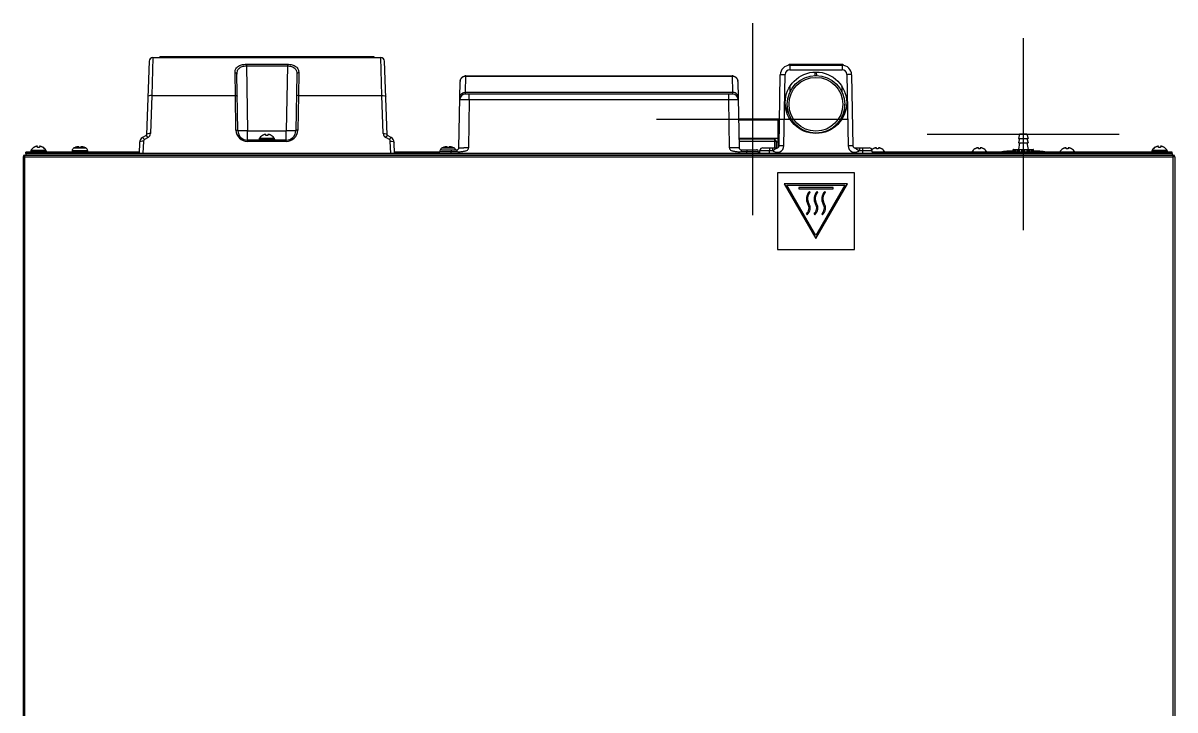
# Model space of a CAD drawing. Header units: millimetres. Extents: x 341 to 4391, y 324 to 2971.
# Drawn here: x 2703 to 3303, y 682 to 1040 of the extents above; entities that cross this region are included whole.
import ezdxf

# ---------------------------------------------------------------- set-up
doc = ezdxf.new("R2010")
doc.units = ezdxf.units.MM
doc.header["$LTSCALE"] = 256.666667
doc.layers.get('0').update_dxf_attribs({"linetype": 'CONTINUOUS'})
doc.layers.add('ASSI', color=7, linetype='CONTINUOUS')
doc.layers.add('GEOM', color=7, linetype='CONTINUOUS')

msp = doc.modelspace()

# ---------------------------------------------------------------- linework, layer by layer
at = {"color": 1}
for p, q in [((3083.06, 1039.75), (3083.06, 939.75)), ((3033.06, 989.75), (3133.06, 989.75))]:
    msp.add_line(p, q, dxfattribs=at)
at = {"color": 4}
for p, q in [((3224.06, 1031.95), (3224.06, 931.95)), ((3174.06, 981.95), (3274.06, 981.95))]:
    msp.add_line(p, q, dxfattribs=at)
at = {"color": 7, "linetype": 'Continuous'}
for p, q in [((3102.06, 1018.25), (3130.06, 1018.25)), ((3101.06, 992.74), (3101.06, 997.45)), ((3131.06, 992.74), (3131.06, 997.45)), ((2827.76, 981.19), (2827.76, 981.23)), ((2829.56, 981.19), (2829.56, 981.74)), ((2830.56, 981.74), (2830.56, 981.19)), ((2832.36, 981.23), (2832.36, 981.19)), ((2708.76, 974.99), (2708.76, 975.03)), ((2710.56, 974.99), (2710.56, 975.54)), ((2711.56, 975.54), (2711.56, 974.99)), ((2713.36, 975.03), (2713.36, 974.99)), ((2730.17, 974.94), (2730.17, 974.96)), ((2732.17, 974.94), (2732.17, 975.29)), ((2733.17, 975.29), (2733.17, 974.94)), ((2735.17, 974.96), (2735.17, 974.94)), ((2921.94, 974.94), (2921.94, 974.96)), ((2923.94, 974.94), (2923.94, 975.29)), ((2924.94, 975.29), (2924.94, 974.94)), ((2926.94, 974.96), (2926.94, 974.94)), ((3145.76, 974.19), (3145.76, 974.23)), ((3147.56, 974.19), (3147.56, 974.74)), ((3148.56, 974.74), (3148.56, 974.19)), ((3150.36, 974.23), (3150.36, 974.19)), ((3198.86, 974.19), (3198.86, 974.23)), ((3200.66, 974.19), (3200.66, 974.74)), ((3201.66, 974.74), (3201.66, 974.19)), ((3203.46, 974.23), (3203.46, 974.19)), ((3218.81, 973.45), (3218.86, 973.45)), ((3218.86, 972.55), (3218.86, 973.45)), ((3218.91, 973.95), (3229.21, 973.95)), ((3219.18, 972.55), (3219.18, 973.45)), ((3219.18, 973.45), (3219.93, 973.45)), ((3219.93, 972.55), (3219.93, 973.45)), ((3220.81, 972.55), (3220.81, 973.45)), ((3220.81, 973.45), (3222.11, 973.45)), ((3221.31, 972.55), (3221.31, 973.45)), ((3222.11, 972.55), (3222.11, 973.45)), ((3223.31, 972.55), (3223.31, 973.45)), ((3223.31, 973.45), (3224.81, 973.45)), ((3224.81, 972.55), (3224.81, 973.45)), ((3226, 972.55), (3226, 973.45)), ((3226, 973.45), (3227.3, 973.45)), ((3226.8, 972.55), (3226.8, 973.45)), ((3227.3, 972.55), (3227.3, 973.45)), ((3228.18, 972.55), (3228.18, 973.45)), ((3228.18, 973.45), (3228.93, 973.45)), ((3228.93, 972.55), (3228.93, 973.45)), ((3229.25, 972.55), (3229.25, 973.45)), ((3229.25, 973.45), (3229.31, 973.45)), ((3244.66, 974.19), (3244.66, 974.23)), ((3246.46, 974.19), (3246.46, 974.74)), ((3247.46, 974.74), (3247.46, 974.19)), ((3249.26, 974.23), (3249.26, 974.19)), ((3292.76, 974.99), (3292.76, 975.03)), ((3294.56, 974.99), (3294.56, 975.54)), ((3295.56, 975.54), (3295.56, 974.99)), ((3297.36, 975.03), (3297.36, 974.99)), ((2703.06, 970.15), (2703.06, 421.75)), ((2703.96, 970.15), (2703.06, 970.15)), ((2703.25, 970.6), (2703.83, 970.15)), ((2703.96, 970.6), (2703.96, 970.95)), ((2703.96, 970.05), (2703.96, 970.6)), ((2704.06, 970.95), (3302.06, 970.95)), ((3302.16, 970.6), (3302.16, 970.95)), ((3302.16, 970.05), (3302.16, 970.6)), ((3303.06, 970.15), (3302.16, 970.15)), ((3302.87, 970.6), (3302.28, 970.15)), ((3303.06, 970.15), (3303.06, 421.75))]:
    msp.add_line(p, q, dxfattribs=at)
at = {"color": 9, "linetype": 'Continuous'}
for p, q in [((3218.81, 973.85), (3229.31, 973.85)), ((2703.96, 421.85), (2703.96, 970.05)), ((2703.96, 970.05), (3302.16, 970.05)), ((3302.16, 421.85), (3302.16, 970.05))]:
    msp.add_line(p, q, dxfattribs=at)
at = {"color": 7, "linetype": 'Continuous'}
for radius in [15, 14]:
    msp.add_circle((3116.06, 997.45), radius, dxfattribs=at)
at = {"color": 9, "linetype": 'Continuous'}
for centre, radius, start, end in [((3838, 982.22), 735.89, 178.09044, 178.32911), ((2437.92, 983.59), 692.07, 1.66333, 1.91712)]:
    msp.add_arc(centre, radius, start, end, dxfattribs=at)
at = {"color": 7, "linetype": 'Continuous'}
for centre, radius, start, end in [((2830.25, 977.13), 4.8, 121.37271, 149.69882), ((2830.24, 977.14), 4.75, 118.9687, 121.53408), ((2830.24, 977.14), 4.75, 118.00738, 118.96837), ((2830.24, 977.15), 4.75, 116.68125, 118.00741), ((2830.24, 977.15), 4.74, 115.54022, 116.6812), ((2830.24, 977.15), 4.74, 114.57218, 115.5402), ((2830.23, 977.16), 4.73, 113.31747, 114.5722), ((2830.23, 977.16), 4.73, 112.54738, 113.31738), ((2830.23, 977.17), 4.72, 111.00254, 112.54756), ((2830.23, 977.18), 4.72, 110.5181, 111.00225), ((2830.22, 977.19), 4.7, 108.46559, 110.51874), ((2830.22, 977.21), 4.68, 107.37727, 108.46505), ((2830.21, 977.22), 4.67, 106.39488, 107.37721), ((2830.2, 977.25), 4.64, 104.31758, 106.39637), ((2829.31, 979.75), 2.01, 95.2585, 97.27409), ((2829.31, 979.77), 1.98, 94.60089, 95.25577), ((2829.31, 979.79), 1.97, 93.21665, 94.6016), ((2829.31, 979.8), 1.96, 92.37652, 93.21587), ((2829.31, 979.8), 1.95, 91.15446, 92.37669), ((2829.31, 979.81), 1.95, 90.19954, 91.15407), ((2829.31, 979.81), 1.95, 89.07411, 90.19949), ((2829.31, 979.81), 1.95, 88.00369, 89.07382), ((2829.31, 979.8), 1.96, 86.97715, 88.00366), ((2829.3, 979.79), 1.97, 85.71404, 86.97664), ((2829.3, 979.78), 1.98, 84.86274, 85.71439), ((2829.3, 979.75), 2.01, 82.72561, 84.85983), ((2830.06, 977.44), 3.79, 92.54894, 97.59936), ((2830.06, 977.45), 3.77, 90.00003, 92.54498), ((2830.06, 977.45), 3.77, 87.45502, 89.99997), ((2830.05, 977.44), 3.79, 82.40064, 87.45106), ((2830.81, 979.75), 2.01, 95.14015, 97.27441), ((2830.81, 979.78), 1.98, 94.28565, 95.13722), ((2830.81, 979.79), 1.97, 93.0233, 94.28602), ((2830.81, 979.8), 1.96, 91.99641, 93.02279), ((2830.81, 979.81), 1.95, 90.92611, 91.99638), ((2830.81, 979.81), 1.95, 88.84587, 90.92582), ((2830.81, 979.8), 1.96, 87.62337, 88.84548), ((2830.81, 979.8), 1.96, 86.78409, 87.62352), ((2830.8, 979.79), 1.97, 85.39843, 86.78331), ((2830.8, 979.77), 1.98, 84.74422, 85.39913), ((2830.8, 979.75), 2.01, 82.72591, 84.7415), ((2829.91, 977.25), 4.64, 73.60363, 75.68242), ((2829.9, 977.22), 4.67, 72.62279, 73.60512), ((2829.9, 977.21), 4.68, 71.53495, 72.62273), ((2829.89, 977.19), 4.7, 69.48126, 71.53441), ((2829.89, 977.18), 4.72, 68.99775, 69.4819), ((2829.88, 977.17), 4.72, 67.45244, 68.99746), ((2829.88, 977.16), 4.73, 66.68262, 67.45262), ((2829.88, 977.16), 4.73, 65.4278, 66.68253), ((2829.88, 977.15), 4.74, 64.45979, 65.42782), ((2829.87, 977.15), 4.74, 63.3188, 64.45978), ((2829.87, 977.15), 4.75, 61.99259, 63.31875), ((2829.87, 977.14), 4.75, 61.03163, 61.99262), ((2829.87, 977.14), 4.75, 58.46592, 61.0313), ((2829.86, 977.13), 4.8, 30.30118, 58.62729), ((2711.25, 970.93), 4.8, 121.37271, 149.69882), ((2711.25, 970.13), 4.8, 148.13241, 149.69882), ((2711.24, 970.94), 4.75, 118.9687, 121.53408), ((2711.24, 970.94), 4.75, 118.00738, 118.96837), ((2711.24, 970.95), 4.75, 116.68125, 118.00741), ((2711.24, 970.95), 4.74, 115.54022, 116.6812), ((2711.24, 970.95), 4.74, 114.57218, 115.5402), ((2711.23, 970.96), 4.73, 113.31747, 114.5722), ((2711.23, 970.96), 4.73, 112.54738, 113.31738), ((2711.23, 970.97), 4.72, 111.00254, 112.54756), ((2711.23, 970.98), 4.72, 110.5181, 111.00225), ((2711.22, 970.99), 4.7, 108.46559, 110.51874), ((2711.22, 971.01), 4.68, 107.37727, 108.46505), ((2711.21, 971.02), 4.67, 106.39488, 107.37721), ((2711.2, 971.05), 4.64, 104.31758, 106.39637), ((2710.31, 973.55), 2.01, 95.2585, 97.27409), ((2710.31, 973.57), 1.98, 94.60089, 95.25577), ((2710.31, 973.59), 1.97, 93.21665, 94.6016), ((2710.31, 973.6), 1.96, 92.37652, 93.21587), ((2710.31, 973.6), 1.95, 91.15446, 92.37669), ((2710.31, 973.61), 1.95, 90.19954, 91.15407), ((2710.31, 973.61), 1.95, 89.07411, 90.19949), ((2710.31, 973.61), 1.95, 88.00369, 89.07382), ((2710.31, 973.6), 1.96, 86.97715, 88.00366), ((2710.3, 973.59), 1.97, 85.71404, 86.97664), ((2710.3, 973.58), 1.98, 84.86274, 85.71439), ((2710.3, 973.55), 2.01, 82.72561, 84.85983), ((2711.06, 971.24), 3.79, 92.54894, 97.59936), ((2711.06, 971.25), 3.77, 90.00003, 92.54498), ((2711.06, 971.25), 3.77, 87.45502, 89.99997), ((2711.05, 971.24), 3.79, 82.40064, 87.45106), ((2711.81, 973.55), 2.01, 95.14015, 97.27441), ((2711.81, 973.58), 1.98, 94.28565, 95.13722), ((2711.81, 973.59), 1.97, 93.0233, 94.28602), ((2711.81, 973.6), 1.96, 91.99641, 93.02279), ((2711.81, 973.61), 1.95, 90.92611, 91.99638), ((2711.81, 973.61), 1.95, 88.84587, 90.92582), ((2711.81, 973.6), 1.96, 87.62337, 88.84548), ((2711.81, 973.6), 1.96, 86.78409, 87.62352), ((2711.8, 973.59), 1.97, 85.39843, 86.78331), ((2711.8, 973.57), 1.98, 84.74422, 85.39913), ((2711.8, 973.55), 2.01, 82.72591, 84.7415), ((2710.91, 971.05), 4.64, 73.60363, 75.68242), ((2710.9, 971.02), 4.67, 72.62279, 73.60512), ((2710.9, 971.01), 4.68, 71.53495, 72.62273), ((2710.89, 970.99), 4.7, 69.48126, 71.53441), ((2710.89, 970.98), 4.72, 68.99775, 69.4819), ((2710.88, 970.97), 4.72, 67.45244, 68.99746), ((2710.88, 970.96), 4.73, 66.68262, 67.45262), ((2710.88, 970.96), 4.73, 65.4278, 66.68253), ((2710.88, 970.95), 4.74, 64.45979, 65.42782), ((2710.87, 970.95), 4.74, 63.3188, 64.45978), ((2710.87, 970.95), 4.75, 61.99259, 63.31875), ((2710.87, 970.94), 4.75, 61.03163, 61.99262), ((2710.87, 970.94), 4.75, 58.46592, 61.0313), ((2710.86, 970.93), 4.8, 30.30118, 58.62729), ((2710.86, 970.13), 4.8, 30.30118, 31.86759), ((2732.47, 968.35), 7, 109.18209, 114.71985), ((2732.48, 968.33), 7.01, 107.69317, 109.25902), ((2732.48, 968.32), 7.01, 106.13375, 107.69307), ((2732.48, 968.32), 7.02, 105.78051, 106.13384), ((2732.48, 968.31), 7.02, 104.57482, 105.78041), ((2732.48, 968.31), 7.03, 103.98489, 104.57486), ((2732.48, 968.3), 7.04, 103.01082, 103.98483), ((2732.49, 968.29), 7.04, 102.26817, 103.01081), ((2732.49, 968.28), 7.05, 101.43865, 102.26815), ((2732.49, 968.27), 7.07, 100.57741, 101.43855), ((2732.49, 968.25), 7.09, 99.86399, 100.57747), ((2732.5, 968.23), 7.11, 98.84339, 99.86368), ((2732.5, 968.2), 7.14, 98.29635, 98.84367), ((2732.51, 968.14), 7.19, 96.74647, 98.29478), ((2731.91, 971.1), 4.2, 91.66856, 93.38244), ((2731.92, 971.04), 4.25, 91.11085, 91.67167), ((2731.92, 971.02), 4.27, 89.97131, 91.11038), ((2731.92, 971.02), 4.28, 89.1489, 89.97222), ((2731.92, 971.04), 4.26, 88.28562, 89.1489), ((2731.92, 971.1), 4.2, 86.61741, 88.28838), ((2732.67, 967.79), 7.17, 91.32939, 93.99594), ((2732.67, 967.77), 7.18, 88.66967, 91.33033), ((2732.67, 967.79), 7.17, 86.00406, 88.67061), ((2733.41, 971.1), 4.2, 91.71163, 93.38258), ((2733.42, 971.04), 4.26, 90.85108, 91.71439), ((2733.42, 971.02), 4.28, 90.0278, 90.85108), ((2733.42, 971.02), 4.27, 88.88961, 90.02871), ((2733.42, 971.04), 4.25, 88.32833, 88.88913), ((2733.42, 971.1), 4.2, 86.61756, 88.33145), ((2732.82, 968.14), 7.19, 81.70522, 83.25353), ((2732.83, 968.2), 7.14, 81.15633, 81.70364), ((2732.83, 968.23), 7.11, 80.13631, 81.15662), ((2732.84, 968.25), 7.09, 79.42253, 80.13601), ((2732.84, 968.27), 7.07, 78.56145, 79.42259), ((2732.84, 968.28), 7.05, 77.73185, 78.56135), ((2732.84, 968.29), 7.04, 76.98919, 77.73183), ((2732.85, 968.3), 7.04, 76.01517, 76.98918), ((2732.85, 968.31), 7.03, 75.42514, 76.01511), ((2732.85, 968.31), 7.02, 74.21959, 75.42518), ((2732.85, 968.32), 7.02, 73.86616, 74.21949), ((2732.85, 968.32), 7.01, 72.30693, 73.86625), ((2732.85, 968.33), 7.01, 70.74098, 72.30683), ((2732.87, 968.35), 7, 65.28015, 70.81791), ((2924.24, 968.35), 7, 109.18209, 114.71985), ((2924.25, 968.33), 7.01, 107.69317, 109.25902), ((2924.25, 968.32), 7.01, 106.13375, 107.69307), ((2924.25, 968.32), 7.02, 105.78051, 106.13384), ((2924.25, 968.31), 7.02, 104.57482, 105.78041), ((2924.25, 968.31), 7.03, 103.98489, 104.57486), ((2924.25, 968.3), 7.04, 103.01082, 103.98483), ((2924.26, 968.29), 7.04, 102.26817, 103.01081), ((2924.26, 968.28), 7.05, 101.43865, 102.26815), ((2924.26, 968.27), 7.07, 100.57741, 101.43855), ((2924.26, 968.25), 7.09, 99.86399, 100.57747), ((2924.27, 968.23), 7.11, 98.84339, 99.86368), ((2924.27, 968.2), 7.14, 98.29635, 98.84367), ((2924.28, 968.14), 7.19, 96.74647, 98.29478), ((2923.68, 971.1), 4.2, 91.66856, 93.38244), ((2923.69, 971.04), 4.25, 91.11085, 91.67167), ((2923.69, 971.02), 4.27, 89.97131, 91.11038), ((2923.69, 971.02), 4.28, 89.1489, 89.97222), ((2923.69, 971.04), 4.26, 88.28562, 89.1489), ((2923.69, 971.1), 4.2, 86.61741, 88.28838), ((2924.44, 967.79), 7.17, 91.32939, 93.99594), ((2924.44, 967.77), 7.18, 88.66967, 91.33033), ((2924.44, 967.79), 7.17, 86.00406, 88.67061), ((2925.18, 971.1), 4.2, 91.71163, 93.38258), ((2925.19, 971.04), 4.26, 90.85108, 91.71439), ((2925.19, 971.02), 4.28, 90.0278, 90.85108), ((2925.19, 971.02), 4.27, 88.88961, 90.02871), ((2925.19, 971.04), 4.25, 88.32833, 88.88913), ((2925.19, 971.1), 4.2, 86.61756, 88.33145), ((2924.59, 968.14), 7.19, 81.70522, 83.25353), ((2924.6, 968.2), 7.14, 81.15633, 81.70364), ((2924.6, 968.23), 7.11, 80.13631, 81.15662), ((2924.61, 968.25), 7.09, 79.42253, 80.13601), ((2924.61, 968.27), 7.07, 78.56145, 79.42259), ((2924.61, 968.28), 7.05, 77.73185, 78.56135), ((2924.61, 968.29), 7.04, 76.98919, 77.73183), ((2924.62, 968.3), 7.04, 76.01517, 76.98918), ((2924.62, 968.31), 7.03, 75.42514, 76.01511), ((2924.62, 968.31), 7.02, 74.21959, 75.42518), ((2924.62, 968.32), 7.02, 73.86616, 74.21949), ((2924.62, 968.32), 7.01, 72.30693, 73.86625), ((2924.62, 968.33), 7.01, 70.74098, 72.30683), ((2924.64, 968.35), 7, 65.28015, 70.81791), ((3148.24, 970.14), 4.75, 118.9687, 121.53408), ((3148.24, 970.14), 4.75, 118.00738, 118.96837), ((3148.24, 970.15), 4.75, 116.68125, 118.00741), ((3148.24, 970.15), 4.74, 115.54022, 116.6812), ((3148.24, 970.15), 4.74, 114.57218, 115.5402), ((3148.23, 970.16), 4.73, 113.31747, 114.5722), ((3148.23, 970.16), 4.73, 112.54738, 113.31738), ((3148.23, 970.17), 4.72, 111.00254, 112.54756), ((3148.23, 970.18), 4.72, 110.5181, 111.00225), ((3148.22, 970.19), 4.7, 108.46559, 110.51874), ((3148.22, 970.21), 4.68, 107.37727, 108.46505), ((3148.21, 970.22), 4.67, 106.39488, 107.37721), ((3148.2, 970.25), 4.64, 104.31758, 106.39637), ((3147.31, 972.75), 2.01, 95.14015, 97.27441), ((3147.31, 972.78), 1.98, 94.28565, 95.13722), ((3147.31, 972.79), 1.97, 93.0233, 94.28602), ((3147.31, 972.8), 1.96, 91.99641, 93.02279), ((3147.31, 972.81), 1.95, 90.92611, 91.99638), ((3147.31, 972.81), 1.95, 88.84587, 90.92582), ((3147.31, 972.8), 1.96, 87.62337, 88.84548), ((3147.31, 972.8), 1.96, 86.78409, 87.62352), ((3147.3, 972.79), 1.97, 85.39843, 86.78331), ((3147.3, 972.77), 1.98, 84.74422, 85.39913), ((3147.3, 972.75), 2.01, 82.72591, 84.7415), ((3148.06, 970.43), 3.79, 95.07778, 97.59878), ((3148.06, 970.44), 3.78, 94.20458, 95.07688), ((3148.06, 970.45), 3.78, 92.54233, 94.20473), ((3148.06, 970.45), 3.77, 87.4579, 92.5421), ((3148.06, 970.45), 3.78, 85.79527, 87.45767), ((3148.05, 970.44), 3.78, 84.92312, 85.79542), ((3148.05, 970.43), 3.79, 82.40122, 84.92222), ((3148.81, 972.75), 2.01, 95.2585, 97.27409), ((3148.81, 972.77), 1.98, 94.60089, 95.25577), ((3148.81, 972.79), 1.97, 93.21665, 94.6016), ((3148.81, 972.8), 1.96, 92.37652, 93.21587), ((3148.81, 972.8), 1.95, 91.15446, 92.37669), ((3148.81, 972.81), 1.95, 90.19954, 91.15407), ((3148.81, 972.81), 1.95, 89.07411, 90.19949), ((3148.81, 972.81), 1.95, 88.00369, 89.07382), ((3148.81, 972.8), 1.96, 86.97715, 88.00366), ((3148.8, 972.79), 1.97, 85.71404, 86.97664), ((3148.8, 972.78), 1.98, 84.86274, 85.71439), ((3148.8, 972.75), 2.01, 82.72561, 84.85983), ((3147.91, 970.25), 4.64, 73.60363, 75.68242), ((3147.9, 970.22), 4.67, 72.62279, 73.60512), ((3147.9, 970.21), 4.68, 71.53495, 72.62273), ((3147.89, 970.19), 4.7, 69.48126, 71.53441), ((3147.89, 970.18), 4.72, 68.99775, 69.4819), ((3147.88, 970.17), 4.72, 67.45244, 68.99746), ((3147.88, 970.16), 4.73, 66.68262, 67.45262), ((3147.88, 970.16), 4.73, 65.4278, 66.68253), ((3147.88, 970.15), 4.74, 64.45979, 65.42782), ((3147.87, 970.15), 4.74, 63.3188, 64.45978), ((3147.87, 970.15), 4.75, 61.99259, 63.31875), ((3147.87, 970.14), 4.75, 61.03163, 61.99262), ((3147.87, 970.14), 4.75, 58.46592, 61.0313), ((3201.35, 970.13), 4.8, 121.37271, 149.69882), ((3201.34, 970.14), 4.75, 118.9687, 121.53408), ((3201.34, 970.14), 4.75, 118.00738, 118.96837), ((3201.34, 970.15), 4.75, 116.68125, 118.00741), ((3201.34, 970.15), 4.74, 115.54022, 116.6812), ((3201.34, 970.15), 4.74, 114.57218, 115.5402), ((3201.33, 970.16), 4.73, 113.31747, 114.5722), ((3201.33, 970.16), 4.73, 112.54738, 113.31738), ((3201.33, 970.17), 4.72, 111.00254, 112.54756), ((3201.33, 970.18), 4.72, 110.5181, 111.00225), ((3201.32, 970.19), 4.7, 108.46559, 110.51874), ((3201.32, 970.21), 4.68, 107.37727, 108.46505), ((3201.31, 970.22), 4.67, 106.39488, 107.37721), ((3201.3, 970.25), 4.64, 104.31758, 106.39637), ((3200.41, 972.75), 2.01, 95.2585, 97.27409), ((3200.41, 972.77), 1.98, 94.60089, 95.25577), ((3200.41, 972.79), 1.97, 93.21665, 94.6016), ((3200.41, 972.8), 1.96, 92.37652, 93.21587), ((3200.41, 972.8), 1.95, 91.15446, 92.37669), ((3200.41, 972.81), 1.95, 90.19954, 91.15407), ((3200.41, 972.81), 1.95, 89.07411, 90.19949), ((3200.41, 972.81), 1.95, 88.00369, 89.07382), ((3200.41, 972.8), 1.96, 86.97715, 88.00366), ((3200.4, 972.79), 1.97, 85.71404, 86.97664), ((3200.4, 972.78), 1.98, 84.86274, 85.71439), ((3200.4, 972.75), 2.01, 82.72561, 84.85983), ((3201.16, 970.44), 3.79, 92.54894, 97.59936), ((3201.16, 970.45), 3.77, 87.45502, 92.54498), ((3201.15, 970.44), 3.79, 82.40064, 87.45106), ((3201.91, 972.75), 2.01, 95.14015, 97.27441), ((3201.91, 972.78), 1.98, 94.28565, 95.13722), ((3201.91, 972.79), 1.97, 93.0233, 94.28602), ((3201.91, 972.8), 1.96, 91.99641, 93.02279), ((3201.91, 972.81), 1.95, 90.92611, 91.99638), ((3201.91, 972.81), 1.95, 88.84587, 90.92582), ((3201.91, 972.8), 1.96, 87.62337, 88.84548), ((3201.91, 972.8), 1.96, 86.78409, 87.62352), ((3201.9, 972.79), 1.97, 85.39843, 86.78331), ((3201.9, 972.77), 1.98, 84.74422, 85.39913), ((3201.9, 972.75), 2.01, 82.72591, 84.7415), ((3201.01, 970.25), 4.64, 73.60363, 75.68242), ((3201, 970.22), 4.67, 72.62279, 73.60512), ((3201, 970.21), 4.68, 71.53495, 72.62273), ((3200.99, 970.19), 4.7, 69.48126, 71.53441), ((3200.99, 970.18), 4.72, 68.99775, 69.4819), ((3200.98, 970.17), 4.72, 67.45244, 68.99746), ((3200.98, 970.16), 4.73, 66.68262, 67.45262), ((3200.98, 970.16), 4.73, 65.4278, 66.68253), ((3200.98, 970.15), 4.74, 64.45979, 65.42782), ((3200.97, 970.15), 4.74, 63.3188, 64.45978), ((3200.97, 970.15), 4.75, 61.99259, 63.31875), ((3200.97, 970.14), 4.75, 61.03163, 61.99262), ((3200.97, 970.14), 4.75, 58.46592, 61.0313), ((3200.96, 970.13), 4.8, 30.30118, 58.62729), ((3218.91, 973.85), 0.1, 89.99998, 180), ((3229.21, 973.85), 0.1, 0, 90.00002), ((3247.15, 970.13), 4.8, 121.37271, 149.69882), ((3247.14, 970.14), 4.75, 118.9687, 121.53408), ((3247.14, 970.14), 4.75, 118.00738, 118.96837), ((3247.14, 970.15), 4.75, 116.68125, 118.00741), ((3247.14, 970.15), 4.74, 115.54022, 116.6812), ((3247.14, 970.15), 4.74, 114.57218, 115.5402), ((3247.13, 970.16), 4.73, 113.31747, 114.5722), ((3247.13, 970.16), 4.73, 112.54738, 113.31738), ((3247.13, 970.17), 4.72, 111.00254, 112.54756), ((3247.13, 970.18), 4.72, 110.5181, 111.00225), ((3247.12, 970.19), 4.7, 108.46559, 110.51874), ((3247.12, 970.21), 4.68, 107.37727, 108.46505), ((3247.11, 970.22), 4.67, 106.39488, 107.37721), ((3247.1, 970.25), 4.64, 104.31758, 106.39637), ((3246.21, 972.75), 2.01, 95.2585, 97.27409), ((3246.21, 972.77), 1.98, 94.60089, 95.25577), ((3246.21, 972.79), 1.97, 93.21665, 94.6016), ((3246.21, 972.8), 1.96, 92.37652, 93.21587), ((3246.21, 972.8), 1.95, 91.15446, 92.37669), ((3246.21, 972.81), 1.95, 90.19954, 91.15407), ((3246.21, 972.81), 1.95, 89.07411, 90.19949), ((3246.21, 972.81), 1.95, 88.00369, 89.07382), ((3246.21, 972.8), 1.96, 86.97715, 88.00366), ((3246.2, 972.79), 1.97, 85.71404, 86.97664), ((3246.2, 972.78), 1.98, 84.86274, 85.71439), ((3246.2, 972.75), 2.01, 82.72561, 84.85983), ((3246.96, 970.44), 3.79, 92.54894, 97.59936), ((3246.96, 970.45), 3.77, 90.00003, 92.54498), ((3246.96, 970.45), 3.77, 87.45502, 89.99997), ((3246.95, 970.44), 3.79, 82.40064, 87.45106), ((3247.71, 972.75), 2.01, 95.14015, 97.27441), ((3247.71, 972.78), 1.98, 94.28565, 95.13722), ((3247.71, 972.79), 1.97, 93.0233, 94.28602), ((3247.71, 972.8), 1.96, 91.99641, 93.02279), ((3247.71, 972.81), 1.95, 90.92611, 91.99638), ((3247.71, 972.81), 1.95, 88.84587, 90.92582), ((3247.71, 972.8), 1.96, 87.62337, 88.84548), ((3247.71, 972.8), 1.96, 86.78409, 87.62352), ((3247.7, 972.79), 1.97, 85.39843, 86.78331), ((3247.7, 972.77), 1.98, 84.74422, 85.39913), ((3247.7, 972.75), 2.01, 82.72591, 84.7415), ((3246.81, 970.25), 4.64, 73.60363, 75.68242), ((3246.8, 970.22), 4.67, 72.62279, 73.60512), ((3246.8, 970.21), 4.68, 71.53495, 72.62273), ((3246.79, 970.19), 4.7, 69.48126, 71.53441), ((3246.79, 970.18), 4.72, 68.99775, 69.4819), ((3246.78, 970.17), 4.72, 67.45244, 68.99746), ((3246.78, 970.16), 4.73, 66.68262, 67.45262), ((3246.78, 970.16), 4.73, 65.4278, 66.68253), ((3246.78, 970.15), 4.74, 64.45979, 65.42782), ((3246.77, 970.15), 4.74, 63.3188, 64.45978), ((3246.77, 970.15), 4.75, 61.99259, 63.31875), ((3246.77, 970.14), 4.75, 61.03163, 61.99262), ((3246.77, 970.14), 4.75, 58.46592, 61.0313), ((3246.76, 970.13), 4.8, 30.30118, 58.62729), ((3295.25, 970.93), 4.8, 121.37271, 149.69882), ((3295.25, 970.13), 4.8, 148.13241, 149.69882), ((3295.24, 970.94), 4.75, 118.9687, 121.53408), ((3295.24, 970.94), 4.75, 118.00738, 118.96837), ((3295.24, 970.95), 4.75, 116.68125, 118.00741), ((3295.24, 970.95), 4.74, 115.54022, 116.6812), ((3295.24, 970.95), 4.74, 114.57218, 115.5402), ((3295.23, 970.96), 4.73, 113.31747, 114.5722), ((3295.23, 970.96), 4.73, 112.54738, 113.31738), ((3295.23, 970.97), 4.72, 111.00254, 112.54756), ((3295.23, 970.98), 4.72, 110.5181, 111.00225), ((3295.22, 970.99), 4.7, 108.46559, 110.51874), ((3295.22, 971.01), 4.68, 107.37727, 108.46505), ((3295.21, 971.02), 4.67, 106.39488, 107.37721), ((3295.2, 971.05), 4.64, 104.31758, 106.39637), ((3294.31, 973.55), 2.01, 95.2585, 97.27409), ((3294.31, 973.57), 1.98, 94.60089, 95.25577), ((3294.31, 973.59), 1.97, 93.21665, 94.6016), ((3294.31, 973.6), 1.96, 92.37652, 93.21587), ((3294.31, 973.6), 1.95, 91.15446, 92.37669), ((3294.31, 973.61), 1.95, 90.19954, 91.15407), ((3294.31, 973.61), 1.95, 89.07411, 90.19949), ((3294.31, 973.61), 1.95, 88.00369, 89.07382), ((3294.31, 973.6), 1.96, 86.97715, 88.00366), ((3294.3, 973.59), 1.97, 85.71404, 86.97664), ((3294.3, 973.58), 1.98, 84.86274, 85.71439), ((3294.3, 973.55), 2.01, 82.72561, 84.85983), ((3295.06, 971.24), 3.79, 92.54894, 97.59936), ((3295.06, 971.25), 3.77, 90.00003, 92.54498), ((3295.06, 971.25), 3.77, 87.45502, 89.99997), ((3295.05, 971.24), 3.79, 82.40064, 87.45106), ((3295.81, 973.55), 2.01, 95.14015, 97.27441), ((3295.81, 973.58), 1.98, 94.28565, 95.13722), ((3295.81, 973.59), 1.97, 93.0233, 94.28602), ((3295.81, 973.6), 1.96, 91.99641, 93.02279), ((3295.81, 973.61), 1.95, 90.92611, 91.99638), ((3295.81, 973.61), 1.95, 88.84587, 90.92582), ((3295.81, 973.6), 1.96, 87.62337, 88.84548), ((3295.81, 973.6), 1.96, 86.78409, 87.62352), ((3295.8, 973.59), 1.97, 85.39843, 86.78331), ((3295.8, 973.57), 1.98, 84.74422, 85.39913), ((3295.8, 973.55), 2.01, 82.72591, 84.7415), ((3294.91, 971.05), 4.64, 73.60363, 75.68242), ((3294.9, 971.02), 4.67, 72.62279, 73.60512), ((3294.9, 971.01), 4.68, 71.53495, 72.62273), ((3294.89, 970.99), 4.7, 69.48126, 71.53441), ((3294.89, 970.98), 4.72, 68.99775, 69.4819), ((3294.88, 970.97), 4.72, 67.45244, 68.99746), ((3294.88, 970.96), 4.73, 66.68262, 67.45262), ((3294.88, 970.96), 4.73, 65.4278, 66.68253), ((3294.88, 970.95), 4.74, 64.45979, 65.42782), ((3294.87, 970.95), 4.74, 63.3188, 64.45978), ((3294.87, 970.95), 4.75, 61.99259, 63.31875), ((3294.87, 970.94), 4.75, 61.03163, 61.99262), ((3294.87, 970.94), 4.75, 58.46592, 61.0313), ((3294.86, 970.93), 4.8, 30.30118, 58.62729), ((3294.86, 970.13), 4.8, 30.30118, 31.86759), ((2703.96, 970.05), 0.9, 90, 173.62031), ((3302.16, 970.05), 0.9, 6.37969, 90)]:
    msp.add_arc(centre, radius, start, end, dxfattribs=at)
at = {"color": 9, "linetype": 'Continuous'}
for points in [[(3115.61, 1012.43), (3115.63, 1012.61), (3115.68, 1013.21), (3115.73, 1013.81), (3115.79, 1014.23)], [(3116.5, 1012.43), (3116.48, 1012.61), (3116.44, 1013.21), (3116.38, 1013.81), (3116.32, 1014.23)]]:
    msp.add_open_spline(points, degree=3, knots=[0, 0, 0, 0, 0.294926, 1, 1, 1, 1], dxfattribs=at)
at = {"color": 7, "linetype": 'Continuous'}
for points, knots in [([(2703.96, 970.6), (2703.96, 970.63), (2703.97, 970.71), (2703.99, 970.8), (2704.01, 970.86)], [0, 0, 0, 0, 0.299271, 1, 1, 1, 1]), ([(2704.01, 970.86), (2704.01, 970.88), (2704.02, 970.91), (2704.04, 970.95), (2704.06, 970.95)], [0, 0, 0, 0, 0.680679, 1, 1, 1, 1]), ([(3302.11, 970.86), (3302.1, 970.88), (3302.09, 970.91), (3302.07, 970.95), (3302.06, 970.95)], [0, 0, 0, 0, 0.680679, 1, 1, 1, 1]), ([(3302.16, 970.6), (3302.15, 970.63), (3302.14, 970.71), (3302.12, 970.8), (3302.11, 970.86)], [0, 0, 0, 0, 0.299271, 1, 1, 1, 1])]:
    msp.add_open_spline(points, degree=3, knots=knots, dxfattribs=at)
at = {"layer": 'ASSI', "color": 7, "linetype": 'Continuous'}
for p, q in [((2826.06, 979.35), (2826.06, 979.15)), ((2834.06, 979.35), (2834.06, 979.15)), ((3222.16, 981.95), (3221.56, 979.65)), ((3221.56, 979.64), (3221.56, 979.65)), ((3221.56, 979.65), (3226.56, 979.65)), ((3222.16, 979.64), (3221.56, 977.34)), ((3221.56, 979.64), (3226.56, 979.64)), ((3225.96, 981.95), (3222.16, 981.95)), ((3225.96, 981.95), (3226.56, 979.65)), ((3225.96, 979.64), (3226.56, 977.34)), ((3226.56, 979.64), (3226.56, 979.65)), ((2707.06, 973.15), (2707.06, 972.95)), ((2715.06, 973.15), (2715.06, 972.95)), ((2728.67, 973.34), (2728.67, 972.55)), ((2730.17, 974.96), (2729.54, 974.71)), ((2735.17, 974.96), (2735.79, 974.71)), ((2736.67, 973.34), (2736.67, 972.55)), ((2921.94, 974.96), (2921.31, 974.71)), ((2926.94, 974.96), (2927.56, 974.71)), ((3218.81, 973.45), (3218.81, 973.85)), ((3221.56, 977.33), (3221.56, 977.34)), ((3221.56, 977.34), (3226.56, 977.34)), ((3222.16, 977.33), (3221.56, 973.95)), ((3221.56, 977.33), (3226.56, 977.33)), ((3225.96, 977.33), (3226.56, 973.95)), ((3226.56, 977.33), (3226.56, 977.34)), ((3229.31, 973.45), (3229.31, 973.85)), ((3291.06, 973.15), (3291.06, 972.95)), ((3299.06, 973.15), (3299.06, 972.95))]:
    msp.add_line(p, q, dxfattribs=at)
at = {"layer": 'ASSI', "color": 9, "linetype": 'Continuous'}
for p, q in [((2834.06, 979.35), (2826.06, 979.35)), ((2834.06, 979.15), (2826.06, 979.15)), ((2834, 979.55), (2826.11, 979.55)), ((2715.06, 973.15), (2707.06, 973.15)), ((2715.06, 972.95), (2707.06, 972.95)), ((2715, 973.35), (2707.11, 973.35)), ((2728.67, 973.34), (2736.67, 973.34)), ((2729.54, 974.71), (2735.79, 974.71)), ((2921.31, 974.71), (2927.56, 974.71)), ((3299.06, 973.15), (3291.06, 973.15)), ((3299.06, 972.95), (3291.06, 972.95)), ((3299, 973.35), (3291.11, 973.35))]:
    msp.add_line(p, q, dxfattribs=at)
at = {"layer": 'ASSI', "color": 7, "linetype": 'Continuous'}
for centre, radius, start, end in [((2826.46, 979.35), 0.4, 149.69882, 180), ((2826.46, 979.15), 0.4, 180, 270), ((2830.25, 977.13), 4.8, 121.37271, 149.69882), ((2829.86, 977.13), 4.8, 30.30118, 58.62729), ((2833.66, 979.15), 0.4, 270, 360), ((2833.66, 979.35), 0.4, 0, 30.30118), ((2707.46, 973.15), 0.4, 149.69882, 180), ((2707.46, 972.95), 0.4, 180, 270), ((2711.25, 970.93), 4.8, 121.37271, 149.69882), ((2711.25, 970.13), 4.8, 148.13602, 149.69882), ((2710.86, 970.93), 4.8, 30.30118, 58.62729), ((2714.66, 972.95), 0.4, 270, 360), ((2710.86, 970.13), 4.8, 30.30118, 31.86398), ((2714.66, 973.15), 0.4, 0, 30.30118), ((2730.17, 973.34), 1.5, 114.71985, 180), ((2735.17, 973.34), 1.5, 0, 65.28015), ((2921.94, 973.34), 1.5, 114.71985, 172.62545), ((2926.94, 973.34), 1.5, 15.64239, 65.28015), ((3148.25, 970.13), 4.8, 121.45793, 130.44158), ((3147.86, 970.13), 4.8, 30.30118, 58.54207), ((3201.35, 970.13), 4.8, 121.37271, 149.69882), ((3200.96, 970.13), 4.8, 30.30118, 58.62729), ((3247.15, 970.13), 4.8, 121.37271, 149.69882), ((3246.76, 970.13), 4.8, 30.30118, 58.62729), ((3291.46, 973.15), 0.4, 149.69882, 180), ((3291.46, 972.95), 0.4, 180, 270), ((3295.25, 970.93), 4.8, 121.37271, 149.69882), ((3295.25, 970.13), 4.8, 148.13602, 149.69882), ((3294.86, 970.93), 4.8, 30.30118, 58.62729), ((3298.66, 972.95), 0.4, 270, 360), ((3294.86, 970.13), 4.8, 30.30118, 31.86398), ((3298.66, 973.15), 0.4, 0, 30.30118)]:
    msp.add_arc(centre, radius, start, end, dxfattribs=at)
at = {"layer": 'GEOM', "color": 9, "linetype": 'Continuous'}
for p, q in [((2770.73, 1021.75), (2770.09, 1002.01)), ((2890.02, 1002.01), (2889.38, 1021.75)), ((2819.38, 1018.28), (2819.38, 1017.42)), ((2819.38, 1018.28), (2840.73, 1018.28)), ((2819.38, 1017.42), (2819.97, 983.66)), ((2819.38, 1017.42), (2840.73, 1017.42)), ((2840.73, 1017.42), (2840.14, 983.66)), ((2840.73, 1018.28), (2840.73, 1017.42)), ((3102.47, 1017.75), (3102.47, 1015.42)), ((3102.47, 1015.42), (3129.64, 1015.42)), ((3129.64, 1017.75), (3129.64, 1015.42)), ((2813.66, 1002.01), (2813.46, 1013.86)), ((2846.66, 1013.86), (2846.46, 1002.01)), ((2933.53, 1003.68), (2933.68, 1012.06)), ((2933.68, 1012.2), (2933.68, 1012.06)), ((2933.68, 1012.06), (3072.43, 1012.06)), ((3072.43, 1012.2), (3072.43, 1012.06)), ((3072.43, 1012.06), (3072.58, 1003.68)), ((3099.32, 975.86), (3099.97, 1012.97)), ((3132.14, 1012.97), (3132.79, 975.86)), ((2770.09, 1002.01), (2769.4, 982.2)), ((2770.09, 1002.01), (2813.66, 1002.01)), ((2813.97, 983.99), (2813.66, 1002.01)), ((2846.46, 1002.01), (2846.14, 983.99)), ((2846.46, 1002.01), (2890.02, 1002.01)), ((2890.71, 982.2), (2890.02, 1002.01)), ((2933.51, 1002.75), (2933.53, 1003.68)), ((2933.53, 1003.68), (3072.58, 1003.68)), ((2935.51, 999.8), (2935.51, 1002.75)), ((3070.6, 999.8), (3070.6, 1002.75)), ((3072.58, 1003.68), (3072.6, 1002.75)), ((2935.51, 999.8), (2935.07, 974.73)), ((3070.6, 999.8), (2935.51, 999.8)), ((3071.04, 974.73), (3070.6, 999.8)), ((3096.36, 989.16), (3075.79, 989.16)), ((3096.36, 974.9), (3096.36, 989.75)), ((2765.76, 978.2), (2765.53, 971.75)), ((2768.15, 980.12), (2766.26, 979.03)), ((2819.97, 978.09), (2819.97, 983.66)), ((2819.97, 983.66), (2840.14, 983.66)), ((2840.14, 978.09), (2819.97, 978.09)), ((2840.14, 978.09), (2840.14, 983.66)), ((2893.85, 979.03), (2891.96, 980.12)), ((2894.58, 971.75), (2894.35, 978.2)), ((3094.56, 979.25), (3075.96, 979.25)), ((3094.56, 974.75), (3094.56, 979.25)), ((2763.58, 972.53), (2704.56, 972.53)), ((2920.07, 972.53), (2896.53, 972.53)), ((2926.05, 971.75), (2926.07, 972.77)), ((2926.07, 973.75), (2926.07, 972.77)), ((2926.07, 972.77), (2929.07, 972.77)), ((2929.07, 973.75), (2929.07, 972.77)), ((3077.04, 973.75), (3077.04, 972.77)), ((3077.04, 972.77), (3080.04, 972.77)), ((3080.04, 973.75), (3080.04, 972.77)), ((3080.06, 971.75), (3080.04, 972.77)), ((3086.83, 972.53), (3086.04, 972.53)), ((3091.8, 971.75), (3091.85, 973.35)), ((3091.85, 974.75), (3091.85, 973.35)), ((3091.85, 973.35), (3093.45, 973.35)), ((3093.45, 974.75), (3093.45, 973.35)), ((3138.66, 974.75), (3138.66, 973.35)), ((3138.66, 973.35), (3140.26, 973.35)), ((3140.26, 974.75), (3140.26, 973.35)), ((3140.26, 973.35), (3140.31, 971.75)), ((3301.56, 972.53), (3145.28, 972.53)), ((2763.56, 971.76), (2704.56, 971.76)), ((3301.56, 971.68), (2704.56, 971.68)), ((2920.06, 971.76), (2896.56, 971.76)), ((3086.81, 971.76), (3086.06, 971.76)), ((3301.56, 971.76), (3145.31, 971.76))]:
    msp.add_line(p, q, dxfattribs=at)
at = {"layer": 'GEOM', "color": 7, "linetype": 'Continuous'}
for p, q in [((2770.73, 1021.75), (2889.38, 1021.75)), ((2774.37, 1022.25), (2774.37, 1021.75)), ((2774.37, 1022.25), (2885.74, 1022.25)), ((2885.74, 1022.25), (2885.74, 1021.75)), ((2768.73, 1019.82), (2767.4, 981.58)), ((2892.71, 981.58), (2891.38, 1019.82)), ((3102.06, 1017.73), (3102.06, 1018.25)), ((3102.47, 1017.75), (3129.64, 1017.75)), ((3130.06, 1018.25), (3130.06, 1017.73)), ((2814.97, 983.66), (2814.46, 1013.14)), ((2845.66, 1013.14), (2845.14, 983.66)), ((2930.07, 974.73), (2930.68, 1009.33)), ((2933.68, 1012.2), (3072.43, 1012.2)), ((3075.43, 1009.33), (3076.04, 974.73)), ((3096.82, 975.73), (3097.47, 1012.83)), ((3134.64, 1012.83), (3135.29, 975.73)), ((3072.6, 1002.75), (2933.51, 1002.75)), ((3097.07, 989.75), (3075.78, 989.75)), ((2767.15, 981.17), (2765.26, 980.07)), ((2840.14, 978.75), (2819.97, 978.75)), ((2894.85, 980.07), (2892.96, 981.17)), ((3075.95, 979.75), (3096.36, 979.75)), ((3075.98, 978.25), (3094.56, 978.25)), ((2704.56, 971.76), (2704.56, 972.55)), ((2763.58, 972.55), (2704.56, 972.55)), ((2763.76, 977.58), (2763.56, 971.75)), ((2896.56, 971.75), (2896.35, 977.58)), ((2920.07, 972.55), (2896.53, 972.55)), ((2920.06, 971.75), (2920.07, 972.77)), ((2921.07, 973.75), (2929.07, 973.75)), ((3077.04, 973.75), (3085.04, 973.75)), ((3086.06, 971.75), (3086.04, 972.77)), ((3086.83, 972.55), (3086.04, 972.55)), ((3086.81, 971.75), (3086.86, 973.3)), ((3088.36, 974.75), (3095.82, 974.75)), ((3095.56, 974.75), (3095.56, 977.52)), ((3136.29, 974.75), (3143.75, 974.75)), ((3145.25, 973.3), (3145.31, 971.75)), ((3301.56, 972.55), (3145.28, 972.55)), ((3301.56, 971.76), (3301.56, 972.55)), ((2704.56, 971.75), (2704.56, 970.95)), ((3301.56, 971.75), (2704.56, 971.75)), ((3301.56, 971.75), (3301.56, 970.95)), ((3096.06, 961.75), (3096.06, 921.75)), ((3136.06, 961.75), (3096.06, 961.75)), ((3136.06, 921.75), (3136.06, 961.75)), ((3099.56, 956.04), (3116.06, 927.46)), ((3132.56, 956.04), (3099.56, 956.04)), ((3116.06, 929.06), (3100.94, 955.24)), ((3100.94, 955.24), (3131.17, 955.24)), ((3107.06, 954.04), (3107.06, 953.44)), ((3125.06, 954.04), (3107.06, 954.04)), ((3116.06, 927.46), (3132.56, 956.04)), ((3131.17, 955.24), (3116.06, 929.06)), ((3125.06, 953.44), (3125.06, 954.04)), ((3107.06, 953.44), (3125.06, 953.44)), ((3113.06, 951.5), (3112.64, 951.94)), ((3117.06, 951.5), (3116.64, 951.94)), ((3121.06, 951.5), (3120.64, 951.94)), ((3111.06, 940.4), (3111.44, 939.94)), ((3115.06, 940.4), (3115.44, 939.94)), ((3119.06, 940.4), (3119.44, 939.94)), ((3096.06, 921.75), (3136.06, 921.75))]:
    msp.add_line(p, q, dxfattribs=at)
for points in [[(2933.68, 1012.2), (2933.35, 1012.18), (2932.95, 1012.11), (2932.57, 1011.99), (2932.2, 1011.82), (2931.87, 1011.61), (2931.56, 1011.35), (2931.3, 1011.05), (2931.07, 1010.73), (2930.9, 1010.38), (2930.77, 1010.01), (2930.7, 1009.62), (2930.68, 1009.33)], [(3075.43, 1009.33), (3075.41, 1009.63), (3075.34, 1010.01), (3075.21, 1010.38), (3075.03, 1010.74), (3074.81, 1011.06), (3074.54, 1011.35), (3074.24, 1011.61), (3073.9, 1011.82), (3073.54, 1011.99), (3073.15, 1012.11), (3072.75, 1012.18), (3072.43, 1012.2)]]:
    msp.add_lwpolyline(points, dxfattribs=at)
msp.add_circle((3116.06, 998.25), 16, dxfattribs=at)
for centre, radius, start, end in [((2770.73, 1019.75), 2, 89.99999, 177.99964), ((2889.38, 1019.75), 2, 2.00163, 90.00006), ((3102.47, 1012.75), 5, 89.99911, 179.00082), ((3129.64, 1012.75), 5, 0.99914, 90.00085), ((2933.51, 999.75), 3, 90, 179.00001), ((3072.6, 999.75), 3, 1, 89.99999), ((3096.36, 987.75), 2, 69.16224, 90), ((2766.76, 977.48), 3, 120, 178), ((2766.9, 981.6), 0.5, 300, 358), ((2819.97, 983.75), 5, 181, 270), ((2840.14, 983.75), 5, 270, 359), ((2893.21, 981.6), 0.5, 182, 240), ((2893.35, 977.48), 3, 2, 60), ((3094.56, 977.25), 1, 0, 90), ((3096.36, 975.06), 4.69, 83.46925, 90.04811), ((2921.07, 972.75), 1, 90.00006, 179), ((2929.07, 974.75), 1, 270, 359), ((3077.04, 974.75), 1, 181, 270), ((3085.04, 972.75), 1, 1, 89.99994), ((3088.36, 973.25), 1.5, 90.00006, 178), ((3095.82, 975.75), 1, 270, 359.00054), ((3136.29, 975.75), 1, 180.99946, 270), ((3143.75, 973.25), 1.5, 2, 89.99998), ((3224.06, 877.86), 95.49, 93.11943, 97.28547), ((3224.06, 877.86), 95.49, 82.71453, 86.88057), ((3116.18, 948.23), 5.12, 133.65404, 212.31187), ((3116.18, 948.23), 4.52, 133.65404, 212.31187), ((3120.18, 948.23), 5.12, 133.65404, 212.31187), ((3120.18, 948.23), 4.52, 133.65404, 212.31187), ((3124.18, 948.23), 5.12, 133.65404, 212.31187), ((3124.18, 948.23), 4.52, 133.65404, 212.31187), ((3108.53, 943.4), 3.92, 310.00885, 32.31187), ((3108.53, 943.4), 4.52, 310.00885, 32.31187), ((3112.53, 943.4), 3.92, 310.00885, 32.31187), ((3112.53, 943.4), 4.52, 310.00885, 32.31187), ((3116.53, 943.4), 3.92, 310.00885, 32.31187), ((3116.53, 943.4), 4.52, 310.00885, 32.31187)]:
    msp.add_arc(centre, radius, start, end, dxfattribs=at)
at = {"layer": 'GEOM', "color": 9, "linetype": 'Continuous'}
for centre, radius, start, end in [((3102.47, 1012.92), 2.5, 90, 179), ((3129.64, 1012.92), 2.5, 1, 90), ((2933.25, 1009.28), 2.57, 171.26512, 178.99097), ((2933.25, 1009.28), 2.57, 170.18964, 171.26406), ((3072.86, 1009.28), 2.57, 8.82016, 9.63786), ((3072.86, 1009.28), 2.57, 1.00918, 8.81903), ((2933.52, 1000.38), 3.31, 89.82206, 97.09351), ((3072.59, 1000.38), 3.31, 82.90649, 90.17794), ((2930.85, 556.92), 442.9, 89.39756, 89.69402), ((3075.06, 582.24), 417.59, 90.297, 90.61143), ((2766.9, 982.28), 2.5, 300.0017, 357.9983), ((2819.97, 984.09), 6, 181.00048, 269.99952), ((2840.14, 984.09), 6, 270.00049, 358.99951), ((2893.21, 982.28), 2.5, 182.00171, 239.99829), ((2930.7, 730.21), 244.55, 88.97518, 89.5533), ((3075.41, 730.21), 244.55, 90.4467, 91.02482), ((3095.82, 975.92), 3.5, 227.24097, 359.00022), ((3136.29, 975.92), 3.5, 180.99979, 312.75903)]:
    msp.add_arc(centre, radius, start, end, dxfattribs=at)
for points, knots in [([(2813.46, 1013.86), (2813.45, 1014.44), (2813.61, 1015.65), (2814.84, 1017.22), (2816.91, 1018.1), (2818.51, 1018.28), (2819.38, 1018.28)], [0, 0, 0, 0, 0.210334, 0.424703, 0.685975, 1, 1, 1, 1]), ([(2814.46, 1013.14), (2814.45, 1013.68), (2814.56, 1014.79), (2815.51, 1016.31), (2817.26, 1017.24), (2818.64, 1017.42), (2819.38, 1017.42)], [0, 0, 0, 0, 0.222762, 0.443169, 0.698103, 1, 1, 1, 1]), ([(2840.73, 1018.28), (2841.6, 1018.28), (2843.2, 1018.1), (2845.27, 1017.22), (2846.5, 1015.65), (2846.67, 1014.44), (2846.66, 1013.86)], [0, 0, 0, 0, 0.313994, 0.575271, 0.789655, 1, 1, 1, 1]), ([(2840.73, 1017.42), (2841.47, 1017.42), (2842.85, 1017.24), (2844.6, 1016.31), (2845.55, 1014.79), (2845.67, 1013.68), (2845.66, 1013.14)], [0, 0, 0, 0, 0.301864, 0.556802, 0.777227, 1, 1, 1, 1]), ([(2813.46, 1013.86), (2813.7, 1013.86), (2814.16, 1013.76), (2814.45, 1013.33), (2814.46, 1013.14)], [0, 0, 0, 0, 0.552743, 1, 1, 1, 1]), ([(2846.66, 1013.86), (2846.41, 1013.86), (2845.95, 1013.76), (2845.66, 1013.33), (2845.66, 1013.14)], [0, 0, 0, 0, 0.552741, 1, 1, 1, 1]), ([(2930.71, 1009.72), (2930.77, 1010.05), (2931.01, 1010.68), (2931.7, 1011.45), (2932.63, 1011.94), (2933.33, 1012.06), (2933.68, 1012.06)], [0, 0, 0, 0, 0.24116, 0.488175, 0.741892, 1, 1, 1, 1]), ([(3072.43, 1012.06), (3072.79, 1012.06), (3073.49, 1011.94), (3074.41, 1011.45), (3075.1, 1010.68), (3075.34, 1010.04), (3075.4, 1009.72)], [0, 0, 0, 0, 0.258127, 0.511847, 0.758849, 1, 1, 1, 1]), ([(3097.47, 1012.83), (3097.47, 1012.85), (3097.56, 1012.88), (3097.68, 1012.9), (3097.92, 1012.93), (3098.22, 1012.95), (3098.6, 1012.96), (3099.19, 1012.97), (3099.65, 1012.97), (3099.97, 1012.97)], [0, 0, 0, 0, 0.023369, 0.081312, 0.173793, 0.297655, 0.448298, 0.620026, 1, 1, 1, 1]), ([(3134.64, 1012.83), (3134.64, 1012.85), (3134.55, 1012.88), (3134.43, 1012.9), (3134.19, 1012.93), (3133.89, 1012.95), (3133.51, 1012.96), (3132.92, 1012.97), (3132.46, 1012.97), (3132.14, 1012.97)], [0, 0, 0, 0, 0.023369, 0.081312, 0.173793, 0.297655, 0.448298, 0.620026, 1, 1, 1, 1]), ([(2770.09, 1002.01), (2769.62, 1002.02), (2768.99, 1002.01), (2768.1, 1001.64), (2768.09, 1001.39)], [0, 0, 0, 0, 0.652971, 1, 1, 1, 1]), ([(2813.66, 1002.01), (2813.89, 1002.01), (2814.21, 1002), (2814.65, 1001.81), (2814.66, 1001.68)], [0, 0, 0, 0, 0.652877, 1, 1, 1, 1]), ([(2846.46, 1002.01), (2846.22, 1002.01), (2845.9, 1002), (2845.46, 1001.81), (2845.46, 1001.68)], [0, 0, 0, 0, 0.652877, 1, 1, 1, 1]), ([(2890.02, 1002.01), (2890.49, 1002.02), (2891.12, 1002.01), (2892.01, 1001.64), (2892.02, 1001.39)], [0, 0, 0, 0, 0.652971, 1, 1, 1, 1]), ([(2930.53, 1001.02), (2930.54, 1001.34), (2930.68, 1001.99), (2931.25, 1002.82), (2932.09, 1003.42), (2932.77, 1003.62), (2933.11, 1003.66)], [0, 0, 0, 0, 0.23965, 0.485061, 0.738976, 1, 1, 1, 1]), ([(3075.58, 1001.02), (3075.57, 1001.34), (3075.43, 1001.99), (3074.86, 1002.82), (3074.02, 1003.42), (3073.34, 1003.62), (3073, 1003.66)], [0, 0, 0, 0, 0.23965, 0.485061, 0.738976, 1, 1, 1, 1]), ([(2933.22, 999.82), (2933.02, 999.82), (2932.65, 999.82), (2932.12, 999.82), (2931.66, 999.82), (2931.27, 999.82), (2930.99, 999.82), (2930.81, 999.81), (2930.7, 999.81), (2930.62, 999.81), (2930.56, 999.81), (2930.53, 999.8), (2930.51, 999.8), (2930.51, 999.8)], [0, 0, 0, 0, 0.21582, 0.411793, 0.584261, 0.730001, 0.846293, 0.892697, 0.930972, 0.960942, 0.982472, 0.995476, 1, 1, 1, 1]), ([(3075.6, 999.8), (3075.6, 999.8), (3075.58, 999.8), (3075.55, 999.81), (3075.49, 999.81), (3075.41, 999.81), (3075.3, 999.81), (3075.12, 999.82), (3074.84, 999.82), (3074.45, 999.82), (3073.99, 999.82), (3073.46, 999.82), (3073.09, 999.82), (3072.89, 999.82)], [0, 0, 0, 0, 0.004524, 0.017528, 0.039058, 0.069028, 0.107303, 0.153707, 0.269999, 0.415739, 0.588207, 0.78418, 1, 1, 1, 1]), ([(2765.76, 978.2), (2765.29, 978.21), (2764.66, 978.19), (2763.77, 977.83), (2763.76, 977.58)], [0, 0, 0, 0, 0.652971, 1, 1, 1, 1]), ([(2766.26, 979.03), (2766.07, 979.31), (2765.79, 979.69), (2765.47, 980.02), (2765.3, 980.1), (2765.26, 980.07)], [0, 0, 0, 0, 0.691878, 0.89885, 1, 1, 1, 1]), ([(2768.15, 980.12), (2767.96, 980.41), (2767.69, 980.78), (2767.36, 981.11), (2767.19, 981.19), (2767.15, 981.17)], [0, 0, 0, 0, 0.69188, 0.898852, 1, 1, 1, 1]), ([(2769.4, 982.2), (2768.93, 982.21), (2768.29, 982.2), (2767.41, 981.83), (2767.4, 981.58)], [0, 0, 0, 0, 0.652971, 1, 1, 1, 1]), ([(2813.97, 983.99), (2814.21, 983.99), (2814.52, 983.98), (2814.97, 983.79), (2814.97, 983.66)], [0, 0, 0, 0, 0.652877, 1, 1, 1, 1]), ([(2819.97, 983.66), (2819.33, 983.65), (2818.41, 983.64), (2817.23, 983.63), (2816.48, 983.62), (2815.87, 983.63), (2815.45, 983.63), (2815.2, 983.64), (2815.08, 983.64), (2815.02, 983.65), (2814.97, 983.65), (2814.97, 983.66)], [0, 0, 0, 0, 0.382516, 0.55527, 0.70674, 0.831047, 0.923436, 0.956521, 0.980402, 0.994885, 1, 1, 1, 1]), ([(2845.14, 983.66), (2845.14, 983.65), (2845.09, 983.65), (2845.04, 983.64), (2844.91, 983.64), (2844.66, 983.63), (2844.24, 983.63), (2843.63, 983.62), (2842.88, 983.63), (2841.71, 983.64), (2840.78, 983.65), (2840.14, 983.66)], [0, 0, 0, 0, 0.005116, 0.019602, 0.043485, 0.076574, 0.168967, 0.293277, 0.444753, 0.61751, 1, 1, 1, 1]), ([(2846.14, 983.99), (2845.9, 983.99), (2845.59, 983.98), (2845.14, 983.79), (2845.14, 983.66)], [0, 0, 0, 0, 0.652877, 1, 1, 1, 1]), ([(2890.71, 982.2), (2891.18, 982.21), (2891.82, 982.2), (2892.7, 981.83), (2892.71, 981.58)], [0, 0, 0, 0, 0.652971, 1, 1, 1, 1]), ([(2891.96, 980.12), (2892.15, 980.41), (2892.42, 980.78), (2892.75, 981.11), (2892.92, 981.19), (2892.96, 981.17)], [0, 0, 0, 0, 0.69188, 0.898852, 1, 1, 1, 1]), ([(2893.85, 979.03), (2894.04, 979.31), (2894.32, 979.69), (2894.64, 980.02), (2894.81, 980.1), (2894.85, 980.07)], [0, 0, 0, 0, 0.69188, 0.898852, 1, 1, 1, 1]), ([(2894.35, 978.2), (2894.82, 978.21), (2895.46, 978.19), (2896.34, 977.83), (2896.35, 977.58)], [0, 0, 0, 0, 0.652971, 1, 1, 1, 1]), ([(2920.07, 972.77), (2920.07, 972.77), (2920.09, 972.76), (2920.1, 972.77), (2920.14, 972.77), (2920.19, 972.77), (2920.26, 972.77), (2920.37, 972.77), (2920.55, 972.77), (2920.8, 972.77), (2921.1, 972.77), (2921.45, 972.77), (2922, 972.77), (2922.78, 972.77), (2923.81, 972.77), (2924.92, 972.77), (2925.68, 972.77), (2926.07, 972.77)], [0, 0, 0, 0, 0.001215, 0.00483, 0.01084, 0.019233, 0.029987, 0.043079, 0.076139, 0.118096, 0.168546, 0.227003, 0.292905, 0.44444, 0.617324, 0.804912, 1, 1, 1, 1]), ([(2929.07, 972.77), (2929.36, 972.77), (2929.93, 972.72), (2930.79, 972.73), (2931.65, 972.82), (2932.5, 972.96), (2933.34, 973.12), (2934.17, 973.33), (2934.9, 973.86), (2935.07, 974.45), (2935.07, 974.73)], [0, 0, 0, 0, 0.125421, 0.250799, 0.376203, 0.501609, 0.62701, 0.75222, 0.8763, 1, 1, 1, 1]), ([(2930.07, 974.73), (2930.07, 974.73), (2930.09, 974.74), (2930.12, 974.74), (2930.18, 974.75), (2930.25, 974.75), (2930.35, 974.75), (2930.52, 974.76), (2930.78, 974.76), (2931.14, 974.77), (2931.58, 974.77), (2932.07, 974.77), (2932.42, 974.76), (2932.6, 974.76)], [0, 0, 0, 0, 0.004846, 0.01787, 0.039306, 0.069103, 0.10715, 0.153286, 0.26901, 0.414286, 0.586601, 0.782974, 1, 1, 1, 1]), ([(3071.04, 974.73), (3071.04, 974.45), (3071.22, 973.86), (3071.94, 973.33), (3072.77, 973.12), (3073.62, 972.96), (3074.46, 972.82), (3075.32, 972.73), (3076.18, 972.72), (3076.75, 972.77), (3077.04, 972.77)], [0, 0, 0, 0, 0.123702, 0.247784, 0.372994, 0.498395, 0.6238, 0.749201, 0.874579, 1, 1, 1, 1]), ([(3076.04, 974.73), (3076.04, 974.73), (3076.02, 974.74), (3075.99, 974.74), (3075.93, 974.75), (3075.86, 974.75), (3075.76, 974.75), (3075.59, 974.76), (3075.33, 974.76), (3074.97, 974.77), (3074.53, 974.77), (3074.04, 974.77), (3073.69, 974.76), (3073.51, 974.76)], [0, 0, 0, 0, 0.004846, 0.01787, 0.039306, 0.069103, 0.10715, 0.153286, 0.26901, 0.414286, 0.586601, 0.782974, 1, 1, 1, 1]), ([(3080.04, 972.77), (3080.43, 972.77), (3081.19, 972.77), (3082.3, 972.77), (3083.33, 972.77), (3084.11, 972.77), (3084.66, 972.77), (3085.01, 972.77), (3085.31, 972.77), (3085.56, 972.77), (3085.74, 972.77), (3085.85, 972.77), (3085.92, 972.77), (3085.97, 972.77), (3086.01, 972.77), (3086.02, 972.76), (3086.04, 972.77), (3086.04, 972.77)], [0, 0, 0, 0, 0.195088, 0.382676, 0.55556, 0.707095, 0.772997, 0.831454, 0.881904, 0.923861, 0.956921, 0.970013, 0.980767, 0.98916, 0.99517, 0.998785, 1, 1, 1, 1]), ([(3086.86, 973.3), (3086.86, 973.31), (3086.91, 973.31), (3086.97, 973.32), (3087.09, 973.33), (3087.25, 973.34), (3087.46, 973.34), (3087.71, 973.35), (3088.01, 973.35), (3088.46, 973.36), (3089.11, 973.36), (3089.97, 973.37), (3090.89, 973.36), (3091.53, 973.36), (3091.85, 973.35)], [0, 0, 0, 0, 0.005263, 0.019806, 0.043707, 0.076776, 0.118712, 0.16912, 0.227521, 0.29336, 0.444761, 0.61752, 0.804998, 1, 1, 1, 1]), ([(3093.45, 973.35), (3093.74, 973.48), (3094.29, 973.75), (3094.98, 974.18), (3095.42, 974.52), (3095.67, 974.71), (3095.78, 974.75), (3095.82, 974.75)], [0, 0, 0, 0, 0.351719, 0.658056, 0.879642, 0.950801, 1, 1, 1, 1]), ([(3099.32, 975.86), (3099, 975.87), (3098.54, 975.87), (3097.95, 975.86), (3097.58, 975.84), (3097.27, 975.82), (3097.03, 975.8), (3096.91, 975.78), (3096.82, 975.75), (3096.82, 975.73)], [0, 0, 0, 0, 0.379975, 0.551703, 0.702346, 0.826208, 0.918687, 0.97663, 1, 1, 1, 1]), ([(3135.29, 975.73), (3135.29, 975.75), (3135.2, 975.78), (3135.08, 975.8), (3134.84, 975.82), (3134.53, 975.84), (3134.16, 975.86), (3133.57, 975.87), (3133.11, 975.87), (3132.79, 975.86)], [0, 0, 0, 0, 0.02337, 0.081313, 0.173792, 0.297654, 0.448297, 0.620025, 1, 1, 1, 1]), ([(3136.29, 974.75), (3136.33, 974.75), (3136.44, 974.71), (3136.69, 974.52), (3137.13, 974.18), (3137.82, 973.75), (3138.37, 973.48), (3138.66, 973.35)], [0, 0, 0, 0, 0.049202, 0.120365, 0.341959, 0.648291, 1, 1, 1, 1]), ([(3140.26, 973.35), (3140.58, 973.36), (3141.22, 973.36), (3142.14, 973.37), (3143, 973.36), (3143.65, 973.36), (3144.11, 973.35), (3144.4, 973.35), (3144.65, 973.34), (3144.86, 973.34), (3145.02, 973.33), (3145.14, 973.32), (3145.2, 973.31), (3145.25, 973.31), (3145.25, 973.3)], [0, 0, 0, 0, 0.195002, 0.38248, 0.555239, 0.70664, 0.772479, 0.83088, 0.881288, 0.923224, 0.956293, 0.980194, 0.994737, 1, 1, 1, 1])]:
    msp.add_open_spline(points, degree=3, knots=knots, dxfattribs=at)
for points in [[(3097.06, 989.07), (3096.83, 989.13), (3096.59, 989.16), (3096.36, 989.16)], [(2766.26, 979.03), (2765.98, 978.87), (2765.77, 978.52), (2765.76, 978.2)], [(2894.35, 978.2), (2894.34, 978.52), (2894.13, 978.87), (2893.85, 979.03)]]:
    msp.add_open_spline(points, degree=3, dxfattribs=at)
at = {"layer": 'GEOM', "color": 7, "linetype": 'Continuous'}
msp.add_open_spline([(3094.56, 979.25), (3094.8, 979.01), (3095.28, 978.53), (3095.56, 977.85), (3095.56, 977.52)], degree=3, knots=[0, 0, 0, 0, 0.503116, 1, 1, 1, 1], dxfattribs=at)

doc.saveas('drawing.dxf')
